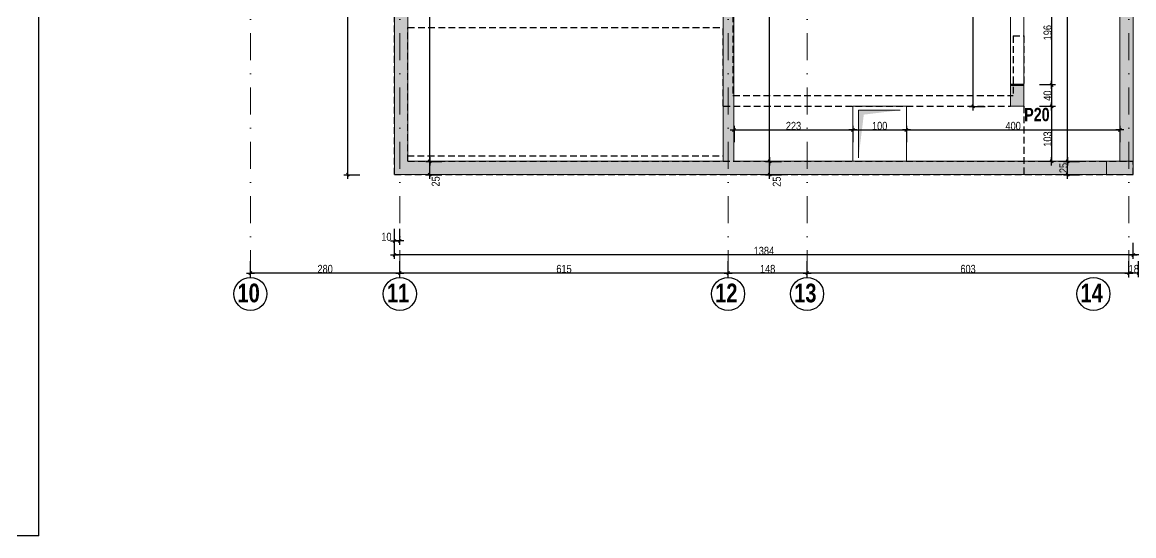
# Model space of a CAD drawing. Header units: centimetres. Extents: x 27441 to 36330, y -3271 to 929.
# Drawn here: x 31793 to 33876, y -3271 to -2309 of the extents above; entities that cross this region are included whole.
import ezdxf
from ezdxf.enums import TextEntityAlignment as Align

# ---------------------------------------------------------------- set-up
doc = ezdxf.new("R2010")
doc.units = ezdxf.units.CM
doc.header["$PDMODE"] = 1
doc.header["$PDSIZE"] = -2
doc.linetypes.add('CACHEX2', pattern=[19.05, 12.7, -6.35])
doc.linetypes.add('TIRETPTX2', pattern=[50.8, 25.4, -12.7, 0, -12.7])
for name, color, linetype in [('01_cote_gen', 4, 'Continuous'), ('01_linteaux', 2, 'Continuous'), ('01_murs_sup', 2, 'CACHEX2'), ('01_poch_murs', 253, 'Continuous'), ('01_poch_poteaux', 250, 'Continuous'), ('01_resv', 32, 'Continuous'), ('01_texte', 230, 'Continuous'), ('AA_COTES', 2, 'Continuous')]:
    doc.layers.add(name, color=color, linetype=linetype)
doc.layers.add('01_murs_coup', color=5, linetype='Continuous', lineweight=60)
doc.layers.add('01_tram_axes', color=2, linetype='TIRETPTX2', lineweight=9)
doc.styles.add('impact', font='impact.ttf')
doc.styles.add('STYLE2', font='ARIALN.TTF')
doc.dimstyles.new('JB50', dxfattribs={"dimscale": 0.1, "dimtxt": 150, "dimasz": 15, "dimexe": 0.1, "dimexo": 0.1, "dimgap": 0.09, "dimtad": 1, "dimdec": 1, "dimdsep": 46, "dimtxsty": 'STYLE2', "dimblk1": 'BOND_G', "dimblk2": 'BOND_D', "dimsah": 1, "dimcen": 1.5, "dimdle": 0.01, "dimse1": 1, "dimse2": 1, "dimclrd": 4, "dimclre": 2, "dimclrt": 6, "dimazin": 2, "dimtfac": 2.333333, "dimtdec": 1, "dimtix": 1, "dimtmove": 2, "dimatfit": 3, "dimldrblk": 'BOND_G', "dimfxl": 1, "dimtolj": 1, "dimtzin": 0, "dimarcsym": 0})

# ---------------------------------------------------------------- blocks, each defined once
blk = doc.blocks.new('BOND_G')
at = {"layer": 'AA_COTES', "color": 0}
for p, q in [((0, -5), (0, 15)), ((5, 0), (-5, 0)), ((1.8, 1.8), (-1.8, -1.8))]:
    blk.add_line(p, q, dxfattribs=at)
blk = doc.blocks.new('BOND_D')
at = {"layer": 'AA_COTES', "color": 0}
for p, q in [((5, 0), (-5, 0)), ((-1.8, -1.8), (1.8, 1.8)), ((0, 5), (0, -15))]:
    blk.add_line(p, q, dxfattribs=at)
blk = doc.blocks.new('*D1103')
at = {"layer": '01_cote_gen', "color": 4, "lineweight": -2, "transparency": 16777216}
blk.add_line((32403.5, -2592.9), (32403.5, -1738.9), dxfattribs=at)
at = {"layer": 'Defpoints', "color": 0, "lineweight": 0, "transparency": 16777216}
for p in [(32403.5, -1737.4), (32457.6, -1737.4), (32491, -2594.4)]:
    blk.add_point(p, dxfattribs=at)
at = {"layer": '01_cote_gen', "color": 4, "lineweight": -2, "transparency": 16777216, "xscale": 1.5, "yscale": 1.5, "zscale": 1.5}
for name, p, rotation in [('BOND_D', (32403.5, -1737.4), 90), ('BOND_G', (32403.5, -2594.4), 270)]:
    blk.add_blockref(name, p, dxfattribs=dict(at, rotation=rotation))
at = {"layer": '01_cote_gen', "color": 6, "lineweight": 0, "transparency": 16777216, "insert": (32395.8, -2165.9), "char_height": 15, "attachment_point": 5, "rotation": 90, "style": 'STYLE2'}
blk.add_mtext('\\A1;857', dxfattribs=at)
blk = doc.blocks.new('*D866')
at = {"layer": '01_cote_gen', "color": 4, "lineweight": -2, "transparency": 16777216}
blk.add_line((32556.9, -2592.9), (32556.9, -2570.9), dxfattribs=at)
at = {"layer": 'Defpoints', "color": 0, "lineweight": 0, "transparency": 16777216}
for p in [(32556.9, -2569.4), (32569.3, -2569.4), (32569.3, -2594.4)]:
    blk.add_point(p, dxfattribs=at)
at = {"layer": '01_cote_gen', "color": 4, "lineweight": -2, "transparency": 16777216, "xscale": 1.5, "yscale": 1.5, "zscale": 1.5}
for name, p, rotation in [('BOND_D', (32556.9, -2569.4), 90), ('BOND_G', (32556.9, -2594.4), 270)]:
    blk.add_blockref(name, p, dxfattribs=dict(at, rotation=rotation))
at = {"layer": '01_cote_gen', "color": 6, "lineweight": 0, "transparency": 16777216, "insert": (32568.2, -2607), "char_height": 15, "attachment_point": 5, "rotation": 90, "style": 'STYLE2'}
blk.add_mtext('\\A1;25', dxfattribs=at)
blk = doc.blocks.new('*D867')
at = {"layer": '01_cote_gen', "color": 4, "lineweight": -2, "transparency": 16777216}
blk.add_line((32556.9, -2567.9), (32556.9, -1992.9), dxfattribs=at)
at = {"layer": 'Defpoints', "color": 0, "lineweight": 0, "transparency": 16777216}
for p in [(32556.9, -1991.4), (32556.9, -1991.4), (32569.3, -2569.4)]:
    blk.add_point(p, dxfattribs=at)
at = {"layer": '01_cote_gen', "color": 4, "lineweight": -2, "transparency": 16777216, "xscale": 1.5, "yscale": 1.5, "zscale": 1.5}
for name, p, rotation in [('BOND_D', (32556.9, -1991.4), 90), ('BOND_G', (32556.9, -2569.4), 270)]:
    blk.add_blockref(name, p, dxfattribs=dict(at, rotation=rotation))
at = {"layer": '01_cote_gen', "color": 6, "lineweight": 0, "transparency": 16777216, "insert": (32549.2, -2280.4), "char_height": 15, "attachment_point": 5, "rotation": 90, "style": 'STYLE2'}
blk.add_mtext('\\A1;578', dxfattribs=at)
blk = doc.blocks.new('*D1106')
at = {"layer": '01_cote_gen', "color": 4, "lineweight": -2, "transparency": 16777216}
blk.add_line((33193.7, -2592.9), (33193.7, -2570.9), dxfattribs=at)
at = {"layer": 'Defpoints', "color": 0, "lineweight": 0, "transparency": 16777216}
for p in [(33193.7, -2569.4), (33195.5, -2569.4), (33183, -2594.4)]:
    blk.add_point(p, dxfattribs=at)
at = {"layer": '01_cote_gen', "color": 4, "lineweight": -2, "transparency": 16777216, "xscale": 1.5, "yscale": 1.5, "zscale": 1.5}
for name, p, rotation in [('BOND_D', (33193.7, -2569.4), 90), ('BOND_G', (33193.7, -2594.4), 270)]:
    blk.add_blockref(name, p, dxfattribs=dict(at, rotation=rotation))
at = {"layer": '01_cote_gen', "color": 6, "lineweight": 0, "transparency": 16777216, "insert": (33207.2, -2607.4), "char_height": 15, "attachment_point": 5, "rotation": 90, "style": 'STYLE2'}
blk.add_mtext('\\A1;25', dxfattribs=at)
blk = doc.blocks.new('*D1108')
at = {"layer": '01_cote_gen', "color": 4, "lineweight": -2, "transparency": 16777216}
blk.add_line((33193.7, -2567.9), (33193.7, -1992.9), dxfattribs=at)
at = {"layer": 'Defpoints', "color": 0, "lineweight": 0, "transparency": 16777216}
for p in [(33193.7, -1991.4), (33371.8, -1991.4), (33242.8, -2569.4)]:
    blk.add_point(p, dxfattribs=at)
at = {"layer": '01_cote_gen', "color": 4, "lineweight": -2, "transparency": 16777216, "xscale": 1.5, "yscale": 1.5, "zscale": 1.5}
for name, p, rotation in [('BOND_D', (33193.7, -1991.4), 90), ('BOND_G', (33193.7, -2569.4), 270)]:
    blk.add_blockref(name, p, dxfattribs=dict(at, rotation=rotation))
at = {"layer": '01_cote_gen', "color": 6, "lineweight": 0, "transparency": 16777216, "insert": (33186, -2280.4), "char_height": 15, "attachment_point": 5, "rotation": 90, "style": 'STYLE2'}
blk.add_mtext('\\A1;578', dxfattribs=at)
blk = doc.blocks.new('*D1127')
at = {"layer": '01_cote_gen', "color": 4, "lineweight": -2, "transparency": 16777216}
blk.add_line((33752, -2592.9), (33752, -2570.9), dxfattribs=at)
at = {"layer": 'Defpoints', "color": 0, "lineweight": 0, "transparency": 16777216}
for p in [(33752, -2569.4), (33788, -2569.4), (33783.2, -2594.4)]:
    blk.add_point(p, dxfattribs=at)
at = {"layer": '01_cote_gen', "color": 4, "lineweight": -2, "transparency": 16777216, "xscale": 1.5, "yscale": 1.5, "zscale": 1.5}
for name, p, rotation in [('BOND_D', (33752, -2569.4), 90), ('BOND_G', (33752, -2594.4), 270)]:
    blk.add_blockref(name, p, dxfattribs=dict(at, rotation=rotation))
at = {"layer": '01_cote_gen', "color": 6, "lineweight": 0, "transparency": 16777216, "insert": (33744.3, -2581.9), "char_height": 15, "attachment_point": 5, "rotation": 90, "style": 'STYLE2'}
blk.add_mtext('\\A1;25', dxfattribs=at)
blk = doc.blocks.new('*D1128')
at = {"layer": '01_cote_gen', "color": 4, "lineweight": -2, "transparency": 16777216}
blk.add_line((33752, -2567.9), (33752, -1992.9), dxfattribs=at)
at = {"layer": 'Defpoints', "color": 0, "lineweight": 0, "transparency": 16777216}
for p in [(33752, -1991.4), (33772.2, -1991.4), (33788, -2569.4)]:
    blk.add_point(p, dxfattribs=at)
at = {"layer": '01_cote_gen', "color": 4, "lineweight": -2, "transparency": 16777216, "xscale": 1.5, "yscale": 1.5, "zscale": 1.5}
for name, p, rotation in [('BOND_D', (33752, -1991.4), 90), ('BOND_G', (33752, -2569.4), 270)]:
    blk.add_blockref(name, p, dxfattribs=dict(at, rotation=rotation))
at = {"layer": '01_cote_gen', "color": 6, "lineweight": 0, "transparency": 16777216, "insert": (33744.3, -2280.4), "char_height": 15, "attachment_point": 5, "rotation": 90, "style": 'STYLE2'}
blk.add_mtext('\\A1;578', dxfattribs=at)
blk = doc.blocks.new('*D1207')
at = {"layer": '01_cote_gen', "color": 4, "lineweight": -2, "transparency": 16777216}
blk.add_line((33722.1, -2231.9), (33722.1, -2424.9), dxfattribs=at)
at = {"layer": 'Defpoints', "color": 0, "lineweight": 0, "transparency": 16777216}
for p in [(33657.4, -2230.4), (33669.9, -2426.4), (33722.1, -2426.4)]:
    blk.add_point(p, dxfattribs=at)
at = {"layer": '01_cote_gen', "color": 4, "lineweight": -2, "transparency": 16777216, "xscale": 1.5, "yscale": 1.5, "zscale": 1.5}
for name, p, rotation in [('BOND_G', (33722.1, -2230.4), 90), ('BOND_D', (33722.1, -2426.4), 270)]:
    blk.add_blockref(name, p, dxfattribs=dict(at, rotation=rotation))
at = {"layer": '01_cote_gen', "color": 6, "lineweight": 0, "transparency": 16777216, "insert": (33714.5, -2328.4), "char_height": 15, "attachment_point": 5, "rotation": 90, "style": 'STYLE2'}
blk.add_mtext('\\A1;196', dxfattribs=at)
blk = doc.blocks.new('*D1208')
at = {"layer": '01_cote_gen', "color": 4, "lineweight": -2, "transparency": 16777216}
blk.add_line((33722.1, -2427.9), (33722.1, -2464.9), dxfattribs=at)
at = {"layer": 'Defpoints', "color": 0, "lineweight": 0, "transparency": 16777216}
for p in [(33669.9, -2426.4), (33669.9, -2466.4), (33722.1, -2466.4)]:
    blk.add_point(p, dxfattribs=at)
at = {"layer": '01_cote_gen', "color": 4, "lineweight": -2, "transparency": 16777216, "xscale": 1.5, "yscale": 1.5, "zscale": 1.5}
for name, p, rotation in [('BOND_G', (33722.1, -2426.4), 90), ('BOND_D', (33722.1, -2466.4), 270)]:
    blk.add_blockref(name, p, dxfattribs=dict(at, rotation=rotation))
at = {"layer": '01_cote_gen', "color": 6, "lineweight": 0, "transparency": 16777216, "insert": (33714.5, -2446.4), "char_height": 15, "attachment_point": 5, "rotation": 90, "style": 'STYLE2'}
blk.add_mtext('\\A1;40', dxfattribs=at)
blk = doc.blocks.new('*D1209')
at = {"layer": '01_cote_gen', "color": 4, "lineweight": -2, "transparency": 16777216}
blk.add_line((33722.1, -2467.9), (33722.1, -2567.9), dxfattribs=at)
at = {"layer": 'Defpoints', "color": 0, "lineweight": 0, "transparency": 16777216}
for p in [(33649.5, -2466.4), (33653.5, -2569.4), (33722.1, -2569.4)]:
    blk.add_point(p, dxfattribs=at)
at = {"layer": '01_cote_gen', "color": 4, "lineweight": -2, "transparency": 16777216, "xscale": 1.5, "yscale": 1.5, "zscale": 1.5}
for name, p, rotation in [('BOND_G', (33722.1, -2466.4), 90), ('BOND_D', (33722.1, -2569.4), 270)]:
    blk.add_blockref(name, p, dxfattribs=dict(at, rotation=rotation))
at = {"layer": '01_cote_gen', "color": 6, "lineweight": 0, "transparency": 16777216, "insert": (33714.5, -2527.7), "char_height": 15, "attachment_point": 5, "rotation": 90, "style": 'STYLE2'}
blk.add_mtext('\\A1;103', dxfattribs=at)
blk = doc.blocks.new('*D893')
at = {"layer": '01_cote_gen', "color": 4, "lineweight": -2, "transparency": 16777216}
blk.add_line((33351.4, -2510.7), (33448.4, -2510.7), dxfattribs=at)
at = {"layer": 'Defpoints', "color": 0, "lineweight": 0, "transparency": 16777216}
for p in [(33449.9, -2510.7), (33349.9, -2556.8), (33449.9, -2556.8)]:
    blk.add_point(p, dxfattribs=at)
at = {"layer": '01_cote_gen', "color": 4, "lineweight": -2, "transparency": 16777216, "xscale": 1.5, "yscale": 1.5, "zscale": 1.5, "rotation": 180}
blk.add_blockref('BOND_G', (33349.9, -2510.7), dxfattribs=at)
at = {"layer": '01_cote_gen', "color": 4, "lineweight": -2, "transparency": 16777216, "xscale": 1.5, "yscale": 1.5, "zscale": 1.5}
blk.add_blockref('BOND_D', (33449.9, -2510.7), dxfattribs=at)
at = {"layer": '01_cote_gen', "color": 6, "lineweight": 0, "transparency": 16777216, "insert": (33399.9, -2503.1), "char_height": 15, "attachment_point": 5, "style": 'STYLE2'}
blk.add_mtext('\\A1;100', dxfattribs=at)
blk = doc.blocks.new('*D894')
at = {"layer": '01_cote_gen', "color": 4, "lineweight": -2, "transparency": 16777216}
blk.add_line((33451.4, -2510.7), (33848.5, -2510.7), dxfattribs=at)
at = {"layer": 'Defpoints', "color": 0, "lineweight": 0, "transparency": 16777216}
for p in [(33850, -2510.7), (33449.9, -2533), (33850, -2543.8)]:
    blk.add_point(p, dxfattribs=at)
at = {"layer": '01_cote_gen', "color": 4, "lineweight": -2, "transparency": 16777216, "xscale": 1.5, "yscale": 1.5, "zscale": 1.5, "rotation": 180}
blk.add_blockref('BOND_G', (33449.9, -2510.7), dxfattribs=at)
at = {"layer": '01_cote_gen', "color": 4, "lineweight": -2, "transparency": 16777216, "xscale": 1.5, "yscale": 1.5, "zscale": 1.5}
blk.add_blockref('BOND_D', (33850, -2510.7), dxfattribs=at)
at = {"layer": '01_cote_gen', "color": 6, "lineweight": 0, "transparency": 16777216, "insert": (33650, -2503.1), "char_height": 15, "attachment_point": 5, "style": 'STYLE2'}
blk.add_mtext('\\A1;400', dxfattribs=at)
blk = doc.blocks.new('*D895')
at = {"layer": '01_cote_gen', "color": 4, "lineweight": -2, "transparency": 16777216}
blk.add_line((33128.5, -2510.7), (33348.4, -2510.7), dxfattribs=at)
at = {"layer": 'Defpoints', "color": 0, "lineweight": 0, "transparency": 16777216}
for p in [(33349.9, -2510.7), (33127, -2522.8), (33349.9, -2522.8)]:
    blk.add_point(p, dxfattribs=at)
at = {"layer": '01_cote_gen', "color": 4, "lineweight": -2, "transparency": 16777216, "xscale": 1.5, "yscale": 1.5, "zscale": 1.5, "rotation": 180}
blk.add_blockref('BOND_G', (33127, -2510.7), dxfattribs=at)
at = {"layer": '01_cote_gen', "color": 4, "lineweight": -2, "transparency": 16777216, "xscale": 1.5, "yscale": 1.5, "zscale": 1.5}
blk.add_blockref('BOND_D', (33349.9, -2510.7), dxfattribs=at)
at = {"layer": '01_cote_gen', "color": 6, "lineweight": 0, "transparency": 16777216, "insert": (33238.5, -2503.1), "char_height": 15, "attachment_point": 5, "style": 'STYLE2'}
blk.add_mtext('\\A1;223', dxfattribs=at)
blk = doc.blocks.new('*D1210')
at = {"layer": '01_cote_gen', "color": 4, "lineweight": -2, "transparency": 16777216}
blk.add_line((33575, -2464.9), (33575, -1992.9), dxfattribs=at)
at = {"layer": 'Defpoints', "color": 0, "lineweight": 0, "transparency": 16777216}
for p in [(33575, -1991.4), (33584.9, -1991.4), (33595.5, -2466.4)]:
    blk.add_point(p, dxfattribs=at)
at = {"layer": '01_cote_gen', "color": 4, "lineweight": -2, "transparency": 16777216, "xscale": 1.5, "yscale": 1.5, "zscale": 1.5}
for name, p, rotation in [('BOND_D', (33575, -1991.4), 90), ('BOND_G', (33575, -2466.4), 270)]:
    blk.add_blockref(name, p, dxfattribs=dict(at, rotation=rotation))
at = {"layer": '01_cote_gen', "color": 6, "lineweight": 0, "transparency": 16777216, "insert": (33567.3, -2228.9), "char_height": 15, "attachment_point": 5, "rotation": 90, "style": 'STYLE2'}
blk.add_mtext('\\A1;475', dxfattribs=at)
blk = doc.blocks.new('*D896')
at = {"layer": '01_cote_gen', "color": 4, "lineweight": -2, "transparency": 16777216}
blk.add_line((33873.5, -2744.8), (32492.5, -2744.8), dxfattribs=at)
at = {"layer": 'Defpoints', "color": 0, "lineweight": 0, "transparency": 16777216}
for p in [(32491, -2645.7), (33875, -2645.7), (32491, -2744.8)]:
    blk.add_point(p, dxfattribs=at)
at = {"layer": '01_cote_gen', "color": 4, "lineweight": -2, "transparency": 16777216, "xscale": 1.5, "yscale": 1.5, "zscale": 1.5, "rotation": 180}
blk.add_blockref('BOND_D', (32491, -2744.8), dxfattribs=at)
at = {"layer": '01_cote_gen', "color": 4, "lineweight": -2, "transparency": 16777216, "xscale": 1.5, "yscale": 1.5, "zscale": 1.5}
blk.add_blockref('BOND_G', (33875, -2744.8), dxfattribs=at)
at = {"layer": '01_cote_gen', "color": 6, "lineweight": 0, "transparency": 16777216, "insert": (33183, -2737.1), "char_height": 15, "attachment_point": 5, "style": 'STYLE2'}
blk.add_mtext('\\A1;1384', dxfattribs=at)
blk = doc.blocks.new('*D897')
at = {"layer": '01_cote_gen', "color": 4, "lineweight": -2, "transparency": 16777216}
blk.add_line((32499.5, -2718.5), (32492.5, -2718.5), dxfattribs=at)
at = {"layer": 'Defpoints', "color": 0, "lineweight": 0, "transparency": 16777216}
for p in [(32491, -2645.7), (32491, -2718.5), (32501, -2708.5)]:
    blk.add_point(p, dxfattribs=at)
at = {"layer": '01_cote_gen', "color": 4, "lineweight": -2, "transparency": 16777216, "xscale": 1.5, "yscale": 1.5, "zscale": 1.5, "rotation": 180}
blk.add_blockref('BOND_D', (32491, -2718.5), dxfattribs=at)
at = {"layer": '01_cote_gen', "color": 4, "lineweight": -2, "transparency": 16777216, "xscale": 1.5, "yscale": 1.5, "zscale": 1.5}
blk.add_blockref('BOND_G', (32501, -2718.5), dxfattribs=at)
at = {"layer": '01_cote_gen', "color": 6, "lineweight": 0, "transparency": 16777216, "insert": (32475.8, -2710.8), "char_height": 15, "attachment_point": 5, "style": 'STYLE2'}
blk.add_mtext('\\A1;10', dxfattribs=at)
blk = doc.blocks.new('*D1214')
at = {"layer": '01_cote_gen', "color": 4, "lineweight": -2, "transparency": 16777216}
blk.add_line((33883.5, -2778.6), (33868.5, -2778.6), dxfattribs=at)
at = {"layer": 'Defpoints', "color": 0, "lineweight": 0, "transparency": 16777216}
for p in [(33867, -2736.3), (33867, -2778.6), (33885, -2778.6)]:
    blk.add_point(p, dxfattribs=at)
at = {"layer": '01_cote_gen', "color": 4, "lineweight": -2, "transparency": 16777216, "xscale": 1.5, "yscale": 1.5, "zscale": 1.5, "rotation": 180}
blk.add_blockref('BOND_D', (33867, -2778.6), dxfattribs=at)
at = {"layer": '01_cote_gen', "color": 4, "lineweight": -2, "transparency": 16777216, "xscale": 1.5, "yscale": 1.5, "zscale": 1.5}
blk.add_blockref('BOND_G', (33885, -2778.6), dxfattribs=at)
at = {"layer": '01_cote_gen', "color": 6, "lineweight": 0, "transparency": 16777216, "insert": (33876, -2771), "char_height": 15, "attachment_point": 5, "style": 'STYLE2'}
blk.add_mtext('\\A1;18', dxfattribs=at)
blk = doc.blocks.new('*D1215')
at = {"layer": '01_cote_gen', "color": 4, "lineweight": -2, "transparency": 16777216}
blk.add_line((33865.5, -2778.6), (33265.5, -2778.6), dxfattribs=at)
at = {"layer": 'Defpoints', "color": 0, "lineweight": 0, "transparency": 16777216}
for p in [(33867, -2736.3), (33264, -2778.6), (33264, -2778.6)]:
    blk.add_point(p, dxfattribs=at)
at = {"layer": '01_cote_gen', "color": 4, "lineweight": -2, "transparency": 16777216, "xscale": 1.5, "yscale": 1.5, "zscale": 1.5, "rotation": 180}
blk.add_blockref('BOND_D', (33264, -2778.6), dxfattribs=at)
at = {"layer": '01_cote_gen', "color": 4, "lineweight": -2, "transparency": 16777216, "xscale": 1.5, "yscale": 1.5, "zscale": 1.5}
blk.add_blockref('BOND_G', (33867, -2778.6), dxfattribs=at)
at = {"layer": '01_cote_gen', "color": 6, "lineweight": 0, "transparency": 16777216, "insert": (33565.5, -2771), "char_height": 15, "attachment_point": 5, "style": 'STYLE2'}
blk.add_mtext('\\A1;603', dxfattribs=at)
blk = doc.blocks.new('*D1216')
at = {"layer": '01_cote_gen', "color": 4, "lineweight": -2, "transparency": 16777216}
blk.add_line((33262.5, -2778.6), (33117.5, -2778.6), dxfattribs=at)
at = {"layer": 'Defpoints', "color": 0, "lineweight": 0, "transparency": 16777216}
for p in [(33116, -2778.6), (33116, -2778.6), (33264, -2778.6)]:
    blk.add_point(p, dxfattribs=at)
at = {"layer": '01_cote_gen', "color": 4, "lineweight": -2, "transparency": 16777216, "xscale": 1.5, "yscale": 1.5, "zscale": 1.5, "rotation": 180}
blk.add_blockref('BOND_D', (33116, -2778.6), dxfattribs=at)
at = {"layer": '01_cote_gen', "color": 4, "lineweight": -2, "transparency": 16777216, "xscale": 1.5, "yscale": 1.5, "zscale": 1.5}
blk.add_blockref('BOND_G', (33264, -2778.6), dxfattribs=at)
at = {"layer": '01_cote_gen', "color": 6, "lineweight": 0, "transparency": 16777216, "insert": (33190, -2771), "char_height": 15, "attachment_point": 5, "style": 'STYLE2'}
blk.add_mtext('\\A1;148', dxfattribs=at)
blk = doc.blocks.new('*D1217')
at = {"layer": '01_cote_gen', "color": 4, "lineweight": -2, "transparency": 16777216}
blk.add_line((33114.5, -2778.6), (32502.5, -2778.6), dxfattribs=at)
at = {"layer": 'Defpoints', "color": 0, "lineweight": 0, "transparency": 16777216}
for p in [(32501, -2778.6), (32501, -2778.6), (33116, -2778.6)]:
    blk.add_point(p, dxfattribs=at)
at = {"layer": '01_cote_gen', "color": 4, "lineweight": -2, "transparency": 16777216, "xscale": 1.5, "yscale": 1.5, "zscale": 1.5, "rotation": 180}
blk.add_blockref('BOND_D', (32501, -2778.6), dxfattribs=at)
at = {"layer": '01_cote_gen', "color": 4, "lineweight": -2, "transparency": 16777216, "xscale": 1.5, "yscale": 1.5, "zscale": 1.5}
blk.add_blockref('BOND_G', (33116, -2778.6), dxfattribs=at)
at = {"layer": '01_cote_gen', "color": 6, "lineweight": 0, "transparency": 16777216, "insert": (32808.5, -2771), "char_height": 15, "attachment_point": 5, "style": 'STYLE2'}
blk.add_mtext('\\A1;615', dxfattribs=at)
blk = doc.blocks.new('*D1218')
at = {"layer": '01_cote_gen', "color": 4, "lineweight": -2, "transparency": 16777216}
blk.add_line((32499.5, -2778.6), (32222.5, -2778.6), dxfattribs=at)
at = {"layer": 'Defpoints', "color": 0, "lineweight": 0, "transparency": 16777216}
for p in [(32221, -2756.1), (32501, -2756.1), (32221, -2778.6)]:
    blk.add_point(p, dxfattribs=at)
at = {"layer": '01_cote_gen', "color": 4, "lineweight": -2, "transparency": 16777216, "xscale": 1.5, "yscale": 1.5, "zscale": 1.5, "rotation": 180}
blk.add_blockref('BOND_D', (32221, -2778.6), dxfattribs=at)
at = {"layer": '01_cote_gen', "color": 4, "lineweight": -2, "transparency": 16777216, "xscale": 1.5, "yscale": 1.5, "zscale": 1.5}
blk.add_blockref('BOND_G', (32501, -2778.6), dxfattribs=at)
at = {"layer": '01_cote_gen', "color": 6, "lineweight": 0, "transparency": 16777216, "insert": (32361, -2771), "char_height": 15, "attachment_point": 5, "style": 'STYLE2'}
blk.add_mtext('\\A1;280', dxfattribs=at)
blk = doc.blocks.new('*D1224')
at = {"layer": '01_cote_gen', "color": 4, "lineweight": -2, "transparency": 16777216}
blk.add_line((34886.5, -2744.8), (33876.5, -2744.8), dxfattribs=at)
at = {"layer": 'Defpoints', "color": 0, "lineweight": 0, "transparency": 16777216}
for p in [(33875, -2549.3), (34888, -2720.4), (33875, -2744.8)]:
    blk.add_point(p, dxfattribs=at)
at = {"layer": '01_cote_gen', "color": 4, "lineweight": -2, "transparency": 16777216, "xscale": 1.5, "yscale": 1.5, "zscale": 1.5, "rotation": 180}
blk.add_blockref('BOND_D', (33875, -2744.8), dxfattribs=at)
at = {"layer": '01_cote_gen', "color": 4, "lineweight": -2, "transparency": 16777216, "xscale": 1.5, "yscale": 1.5, "zscale": 1.5}
blk.add_blockref('BOND_G', (34888, -2744.8), dxfattribs=at)
at = {"layer": '01_cote_gen', "color": 6, "lineweight": 0, "transparency": 16777216, "insert": (34381.5, -2737.1), "char_height": 15, "attachment_point": 5, "style": 'STYLE2'}
blk.add_mtext('\\A1;1013', dxfattribs=at)

msp = doc.modelspace()

# ---------------------------------------------------------------- hatches: boundary and pattern name
at = {"layer": '01_poch_murs', "lineweight": 0}
h = msp.add_hatch(color=256, dxfattribs=at)
h.dxf.hatch_style = 1
h.paths.add_polyline_path([(33824.97, -2569.36), (33126.98, -2569.36), (33126.98, -1991.36), (33106.98, -1991.36), (33106.98, -2569.36), (32515.97, -2569.36), (32515.97, -2118.49), (32490.97, -2118.49), (32490.97, -2594.36), (33824.97, -2594.36)])
h.paths.add_polyline_path([(33874.97, -1991.36), (33849.97, -1991.36), (33849.97, -2569.36), (33874.97, -2569.36)])
h.paths.add_polyline_path([(33824.97, -1971.36), (33165.48, -1971.36), (33165.48, -1991.36), (33824.97, -1991.36)])
at = {"layer": '01_poch_poteaux', "lineweight": 0}
h = msp.add_hatch(color=256, dxfattribs=at)
h.dxf.hatch_style = 1
h.paths.add_polyline_path([(33669.93, -2426.35), (33644.93, -2426.35), (33644.93, -2466.35), (33669.93, -2466.35)])
h = msp.add_hatch(color=256, dxfattribs=at)
h.dxf.hatch_style = 1
h.paths.add_polyline_path([(33874.97, -2569.36), (33849.97, -2569.36), (33849.97, -2569.36), (33824.97, -2569.36), (33824.97, -2594.36), (33874.97, -2594.36)])

# ---------------------------------------------------------------- linework, layer by layer
at = {"layer": '01_cote_gen'}
for q in [(31824.58, 929.31), (28490.72, -3270.69)]:
    msp.add_line((31824.58, -3270.69), q, dxfattribs=at)
at = {"layer": '01_linteaux', "lineweight": 0}
for p, q in [((33644.93, -2426.35), (33644.93, -2230.36)), ((33669.93, -2426.35), (33669.93, -2230.36))]:
    msp.add_line(p, q, dxfattribs=at)
at = {"layer": '01_murs_coup', "lineweight": 5}
for p, q in [((33874.97, -1072.36), (33874.97, -2594.36)), ((32490.97, -2594.36), (32490.97, -1737.36)), ((32515.97, -2569.36), (32515.97, -1991.36)), ((33106.98, -2569.36), (33106.98, -1991.36)), ((33126.98, -2569.36), (33126.98, -1991.36)), ((33849.97, -1991.36), (33849.97, -2569.36)), ((33126.98, -2569.36), (33849.97, -2569.36)), ((32490.97, -2594.36), (33874.97, -2594.36))]:
    msp.add_line(p, q, dxfattribs=at)
at = {"layer": '01_murs_coup', "lineweight": 18}
for p, q in [((33874.97, -1446.36), (33874.97, -2594.36)), ((32515.97, -2569.36), (32515.97, -1991.36)), ((33106.98, -2569.36), (33106.98, -1991.36)), ((33126.98, -2569.36), (33126.98, -1991.36)), ((33849.97, -1991.36), (33849.97, -2569.36)), ((32515.97, -2569.36), (33106.98, -2569.36)), ((33126.98, -2569.36), (33849.97, -2569.36)), ((32490.97, -2594.36), (33874.97, -2594.36))]:
    msp.add_line(p, q, dxfattribs=at)
at = {"layer": '01_murs_coup'}
msp.add_line((33644.93, -2426.35), (33669.93, -2426.35), dxfattribs=at)
at = {"layer": '01_murs_coup', "lineweight": 0}
for p, q in [((33644.93, -2426.35), (33644.93, -2466.35)), ((33669.93, -2426.35), (33669.93, -2466.35)), ((33644.93, -2466.35), (33669.93, -2466.35))]:
    msp.add_line(p, q, dxfattribs=at)
at = {"layer": '01_murs_sup'}
for p, q in [((32490.97, -2594.36), (32490.97, -1667.36)), ((33124.98, -1991.36), (33124.98, -2446.35)), ((32515.97, -2318.88), (33106.98, -2318.88)), ((32515.97, -2318.88), (33106.98, -2318.88)), ((32515.97, -2569.36), (32515.97, -2318.88)), ((33106.98, -2466.35), (33106.98, -2318.88)), ((33106.98, -2466.35), (33106.98, -2318.88)), ((33649.93, -2334.46), (33649.93, -2446.35)), ((33649.93, -2334.46), (33649.93, -2446.35)), ((33649.93, -2334.46), (33669.93, -2334.46)), ((33669.93, -2334.46), (33669.93, -2426.35)), ((33124.98, -2446.35), (33649.93, -2446.35)), ((33124.98, -2446.35), (33649.93, -2446.35)), ((33106.98, -2466.35), (33644.93, -2466.35)), ((33669.93, -2466.35), (33669.93, -2594.36)), ((32514.97, -2559.36), (33106.98, -2559.36)), ((32515.97, -2569.36), (33874.97, -2569.36)), ((33874.97, -2594.36), (33874.97, -2569.36)), ((32490.97, -2594.36), (33874.97, -2594.36)), ((32490.97, -2594.36), (33874.97, -2594.36))]:
    msp.add_line(p, q, dxfattribs=at)
at = {"layer": '01_poch_poteaux', "lineweight": 5}
msp.add_line((33824.97, -2569.36), (33824.97, -2594.36), dxfattribs=at)
at = {"layer": '01_poch_poteaux', "lineweight": 0}
msp.add_line((33849.97, -2569.36), (33874.97, -2569.36), dxfattribs=at)
at = {"layer": '01_resv', "lineweight": 5}
for p, q in [((33349.94, -2466.35), (33449.94, -2466.35)), ((33349.94, -2569.36), (33349.94, -2466.35)), ((33449.94, -2466.35), (33449.94, -2569.36)), ((33449.94, -2569.36), (33349.94, -2569.36))]:
    msp.add_line(p, q, dxfattribs=at)
at = {"layer": '01_resv', "lineweight": 0}
for p, q in [((33360.23, -2563.08), (33360.23, -2473.68)), ((33360.23, -2473.68), (33438.26, -2473.68))]:
    msp.add_line(p, q, dxfattribs=at)
for points in [[(33360.23, -2563.08), (33360.23, -2473.68), (33370.18, -2481.9)], [(33360.23, -2473.68), (33438.26, -2473.68), (33370.18, -2481.9)]]:
    msp.add_solid(points, dxfattribs=at)
at = {"layer": '01_texte'}
for centre in [(32220.97, -2817.81), (32500.97, -2817.81), (33115.97, -2817.81), (33263.97, -2817.81), (33800.45, -2817.81)]:
    msp.add_circle(centre, 30.98, dxfattribs=at)
at = {"layer": '01_tram_axes', "ltscale": 2}
for p, q in [((33866.97, -2786.83), (33866.97, 828.27)), ((32220.97, -2786.83), (32220.97, 797.29)), ((32500.97, -2786.83), (32500.97, 797.29)), ((33115.97, -2786.83), (33115.97, 797.29)), ((33263.97, -2786.83), (33263.97, 797.29))]:
    msp.add_line(p, q, dxfattribs=at)

# ---------------------------------------------------------------- texts
at = {"layer": '01_texte', "style": 'impact'}
msp.add_text('P20', height=25, dxfattribs=at).set_placement((33718.31, -2501.76), align=Align.BOTTOM_RIGHT)
for s, p in [('10', (32217.63, -2815.92)), ('11', (32497.63, -2815.92)), ('12', (33112.63, -2815.92)), ('13', (33260.63, -2815.92)), ('14', (33797.11, -2815.92))]:
    msp.add_text(s, height=35, dxfattribs=at).set_placement(p, align=Align.MIDDLE_CENTER)

# ---------------------------------------------------------------- dimensions: what is measured, and where the dimension line sits
at = {"layer": '01_cote_gen', "lineweight": 0}
for base, p1, p2, picture, middle in [((32403.48, -1737.36), (32490.97, -2594.36), (32457.62, -1737.36), '*D1103', (32395.81, -2165.86)), ((32556.88, -1991.36), (32569.3, -2569.36), (32556.88, -1991.36), '*D867', (32549.22, -2280.36)), ((33193.68, -1991.36), (33242.79, -2569.36), (33371.81, -1991.36), '*D1108', (33186.02, -2280.36)), ((33574.96, -1991.36), (33595.48, -2466.35), (33584.86, -1991.36), '*D1210', (33567.32, -2228.86)), ((33752.01, -1991.36), (33788.01, -2569.36), (33772.17, -1991.36), '*D1128', (33744.35, -2280.36)), ((33722.13, -2426.35), (33657.43, -2230.36), (33669.93, -2426.35), '*D1207', (33714.46, -2328.35)), ((33722.13, -2466.35), (33669.93, -2426.35), (33669.93, -2466.35), '*D1208', (33714.46, -2446.35)), ((33752.01, -2569.36), (33783.2, -2594.36), (33788.01, -2569.36), '*D1127', (33744.35, -2581.86))]:
    dim = msp.add_linear_dim(base=base, p1=p1, p2=p2, angle=90, dimstyle='JB50', dxfattribs=at)
    dim.commit()
    dim.dimension.update_dxf_attribs({"geometry": picture, "text_midpoint": middle})
for base, p1, p2, picture, middle in [((33722.13, -2569.36), (33649.47, -2466.35), (33653.54, -2569.36), '*D1209', (33714.46, -2527.75)), ((32556.88, -2569.36), (32569.3, -2594.36), (32569.3, -2569.36), '*D866', (32568.19, -2606.96)), ((33193.68, -2569.36), (33182.97, -2594.36), (33195.47, -2569.36), '*D1106', (33207.15, -2607.42))]:
    dim = msp.add_linear_dim(base=base, p1=p1, p2=p2, angle=90, dimstyle='JB50', dxfattribs=at)
    dim.commit()
    dim.dimension.update_dxf_attribs({"geometry": picture, "text_midpoint": middle, "dimtype": 160})
for base, p1, p2, picture, middle in [((33349.94, -2510.74), (33126.98, -2522.79), (33349.94, -2522.79), '*D895', (33238.46, -2503.07)), ((33449.94, -2510.74), (33349.94, -2556.76), (33449.94, -2556.76), '*D893', (33399.94, -2503.07)), ((33849.97, -2510.74), (33449.94, -2532.96), (33849.97, -2543.77), '*D894', (33649.95, -2503.07)), ((33874.97, -2744.77), (34887.98, -2720.39), (33874.97, -2549.28), '*D1224', (34381.47, -2737.1)), ((32490.97, -2744.77), (33874.97, -2645.69), (32490.97, -2645.69), '*D896', (33182.97, -2737.1)), ((33263.97, -2778.64), (33866.97, -2736.3), (33263.97, -2778.64), '*D1215', (33565.47, -2770.97)), ((33866.97, -2778.64), (33884.97, -2778.64), (33866.97, -2736.3), '*D1214', (33875.97, -2770.97)), ((32220.97, -2778.64), (32500.97, -2756.14), (32220.97, -2756.14), '*D1218', (32360.97, -2770.97)), ((32500.97, -2778.64), (33115.97, -2778.64), (32500.97, -2778.64), '*D1217', (32808.47, -2770.97)), ((33115.97, -2778.64), (33263.97, -2778.64), (33115.97, -2778.64), '*D1216', (33189.97, -2770.97))]:
    dim = msp.add_linear_dim(base=base, p1=p1, p2=p2, dimstyle='JB50', dxfattribs=at)
    dim.commit()
    dim.dimension.update_dxf_attribs({"geometry": picture, "text_midpoint": middle})
dim = msp.add_linear_dim(base=(32490.97, -2718.46), p1=(32500.97, -2708.47), p2=(32490.97, -2645.69), dimstyle='JB50', dxfattribs=at)
dim.commit()
dim.dimension.update_dxf_attribs({"geometry": '*D897', "text_midpoint": (32475.8, -2710.79), "dimtype": 160})

doc.saveas('drawing.dxf')
